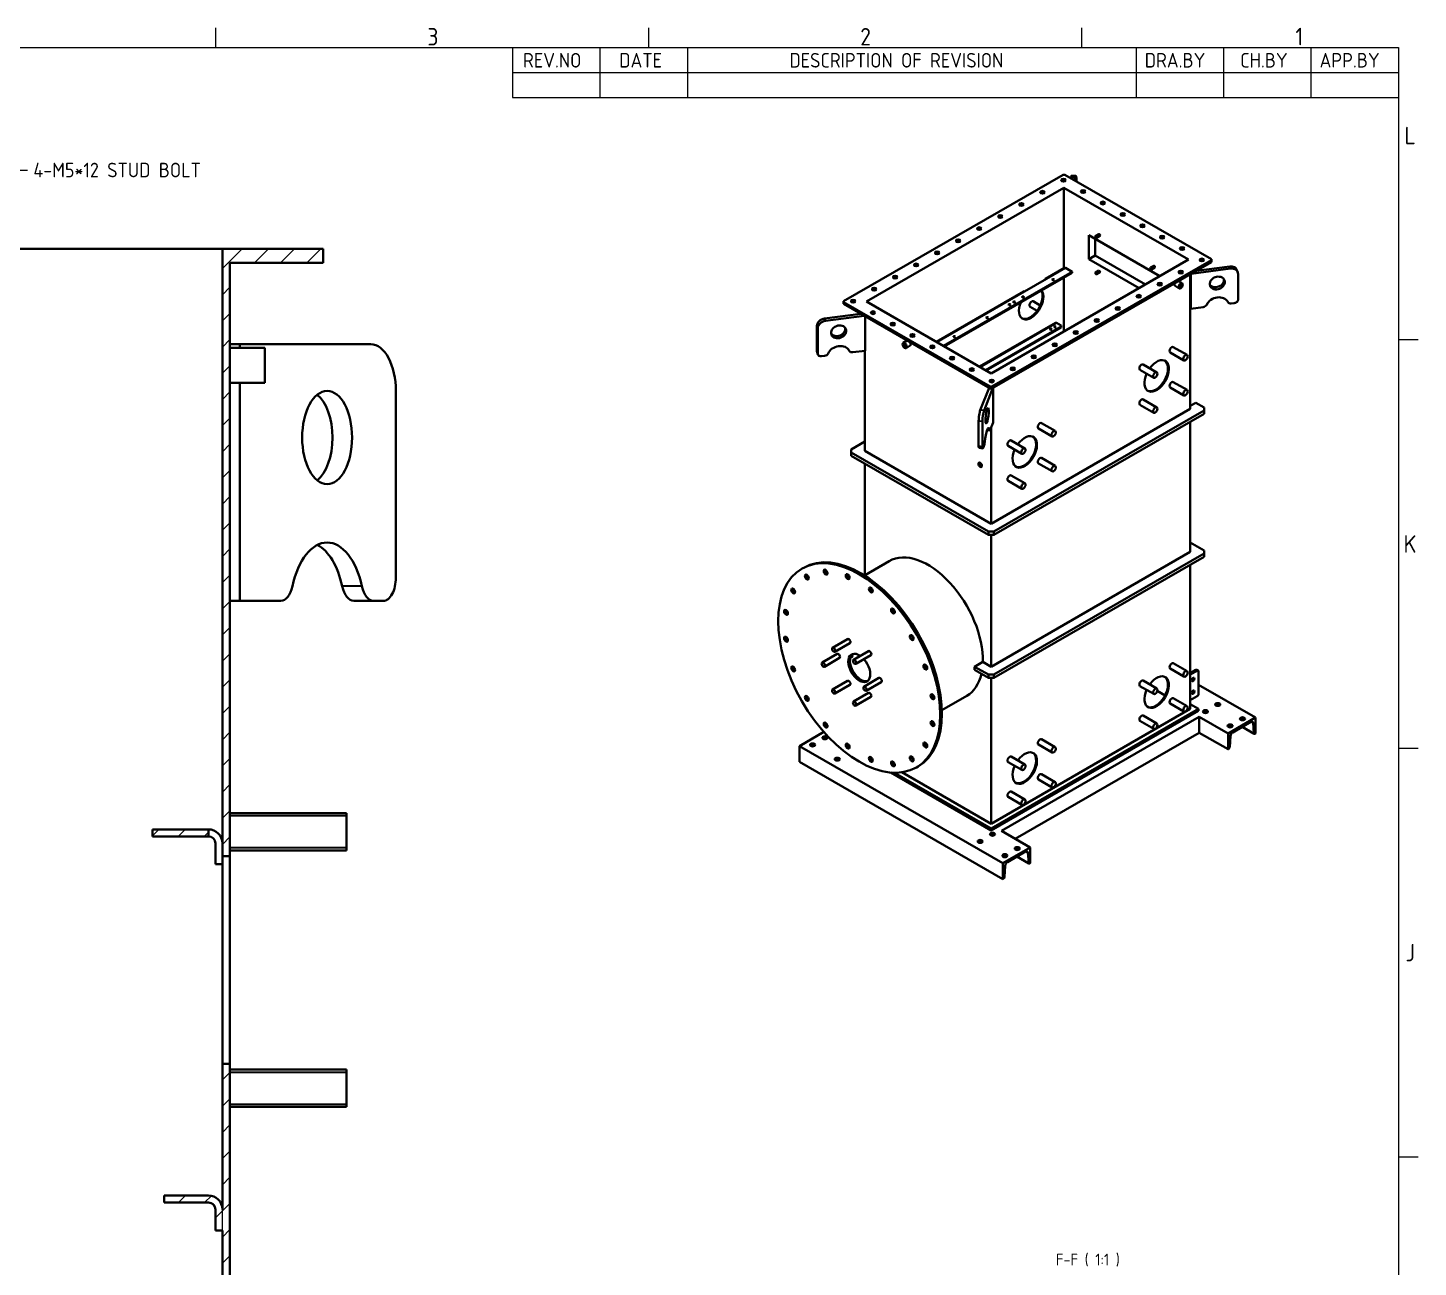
# Model space of a CAD drawing. Header units: millimetres. Extents: x 0 to 5945, y 0 to 4205.
# Drawn here: x 4669 to 5862, y 3059 to 4122 of the extents above; entities that cross this region are included whole.
import ezdxf

# ---------------------------------------------------------------- set-up
doc = ezdxf.new("R2010")
doc.units = ezdxf.units.MM
doc.header["$LTSCALE"] = 5
doc.layers.get('0').update_dxf_attribs({"color": 3, "lineweight": 25})
for name, color, linetype, lineweight in [('가시적인 것(ISO)', 3, 'Continuous', 40), ('가시적인 좁은 것(ISO)', 3, 'Continuous', 35), ('경계(ISO)', 7, 'Continuous', 25), ('기호(ISO)', 5, 'Continuous', 25), ('스케치 형상(ISO)', 3, 'Continuous', 25), ('해치(ISO)', 7, 'Continuous', 18)]:
    doc.layers.add(name, color=color, linetype=linetype, lineweight=lineweight)
doc.styles.add('ISO Proportiona M2B', font='isocp.shx')
doc.styles.add('문자 텍스트_M2B', font='isocp.shx')
doc.styles.add('치수 텍스트_PSTEK_POSCO', font='isocp.shx')
doc.styles.add('텍스트 스타일512', font='isocp.shx')
doc.dimstyles.new('치수_PSTEK_POSCO$7', dxfattribs={"dimscale": 5, "dimtxt": 2.5, "dimasz": 2.5, "dimexe": 2, "dimexo": 2.5, "dimgap": 1, "dimtad": 1, "dimrnd": 1e-08, "dimdsep": 46, "dimtxsty": '치수 텍스트_PSTEK_POSCO', "dimblk": 'Filled-1', "dimcen": 0.09, "dimdle": 10, "dimclrd": 7, "dimclre": 7, "dimclrt": 2, "dimadec": 1, "dimazin": 2, "dimtfac": 1, "dimtmove": 0, "dimatfit": 3, "dimfxl": 0, "dimtolj": 1, "dimlwd": -1, "dimlwe": -1, "dimarcsym": 0})

# ---------------------------------------------------------------- blocks, each defined once
blk = doc.blocks.new('경계 Default Border')
at = {"layer": '경계(ISO)'}
for p, q in [((966.06, 821), (966.06, 824.4)), ((1040.37, 821), (1040.37, 824.4)), ((1114.69, 821), (1114.69, 824.4)), ((1169, 770.92), (1172.4, 770.92)), ((1169, 700.83), (1172.4, 700.83)), ((1169, 630.75), (1172.4, 630.75))]:
    blk.add_line(p, q, dxfattribs=at)
at = {"layer": '경계(ISO)', "flags": 128}
blk.add_lwpolyline([(20, 20), (20, 821), (1169, 821), (1169, 20), (20, 20)], dxfattribs=at)
at = {"layer": '경계(ISO)', "color": 2, "char_height": 3, "attachment_point": 7, "style": '문자 텍스트_M2B'}
for s, insert in [('3', (1002.39, 821.37)), ('2', (1076.66, 821.37)), ('1', (1151.33, 821.4)), ('L', (1170.04, 804.43)), ('K', (1169.88, 734.36)), ('J', (1170.23, 664.26))]:
    blk.add_mtext(s, dxfattribs=dict(at, insert=insert))
blk = doc.blocks.new('리비전 내역')
at = {"layer": '기호(ISO)'}
for p, q in [((1017, 821), (1169, 821)), ((1017, 821), (1017, 816.72)), ((1032, 821), (1032, 816.72)), ((1047, 821), (1047, 816.72)), ((1124, 821), (1124, 816.72)), ((1139, 821), (1139, 816.72)), ((1154, 821), (1154, 816.72)), ((1169, 821), (1169, 816.72)), ((1017, 816.72), (1169, 816.72)), ((1017, 816.72), (1017, 812.44)), ((1032, 816.72), (1032, 812.44)), ((1047, 816.72), (1047, 812.44)), ((1124, 816.72), (1124, 812.44)), ((1139, 816.72), (1139, 812.44)), ((1154, 816.72), (1154, 812.44)), ((1169, 816.72), (1169, 812.44)), ((1017, 812.44), (1169, 812.44))]:
    blk.add_line(p, q, dxfattribs=at)
at = {"layer": '기호(ISO)', "color": 2, "char_height": 2.5, "attachment_point": 7, "style": 'ISO Proportiona M2B'}
for s, insert in [('REV.NO', (1018.79, 817.58)), ('DATE', (1035.31, 817.58)), ('DESCRIPTION OF REVISION', (1064.51, 817.58)), ('DRA.BY', (1125.48, 817.58)), ('CH.BY', (1141.86, 817.58)), ('APP.BY', (1155.48, 817.58))]:
    blk.add_mtext(s, dxfattribs=dict(at, insert=insert))
blk = doc.blocks.new('Filled-1')
at = {"color": 0}
for p, q in [((0, 0), (-1, 0.167)), ((-1, 0.167), (-1, -0.167)), ((-1, 0), (0, 0)), ((-1, -0.167), (0, 0))]:
    blk.add_line(p, q, dxfattribs=at)
at = {"color": 0, "flags": 128}
blk.add_lwpolyline([(-1, -0.167), (0, 0), (-1, 0.167), (-1, -0.167)], dxfattribs=at)
at = {"color": 0}
blk.add_solid([(-1, -0.167), (0, 0), (-1, 0.167), (-1, -0.167)], dxfattribs=at)

msp = doc.modelspace()

# ---------------------------------------------------------------- hatches: boundary and pattern name
at = {"layer": '해치(ISO)'}
h = msp.add_hatch(dxfattribs=at)
h.set_pattern_fill('ANSI31', color=256, scale=127, style=0)
h.set_pattern_definition([(45, (0, 0), (-11.22532, 11.22532), [])])
h.paths.add_polyline_path([(4824.0588, 3428.5688), (4824.0588, 3434.5688), (4776.0588, 3434.5688), (4776.0588, 3428.5688)])
edge = h.paths.add_edge_path()
edge.add_line((3928.8588, 2940.2944), (3928.8588, 3090.5688))
edge.add_line((3928.8588, 3090.5688), (3934.8588, 3090.5688))
edge.add_line((3934.8588, 3090.5688), (3934.8588, 3108.5688))
edge.add_ellipse((3940.8588, 3108.5688), major_axis=(-6, 0), ratio=1, start_angle=270, end_angle=360, ccw=False)
edge.add_line((3940.8588, 3114.5688), (3978.8588, 3114.5688))
edge.add_line((3978.8588, 3114.5688), (3978.8588, 3120.5688))
edge.add_line((3978.8588, 3120.5688), (3940.8588, 3120.5688))
edge.add_ellipse((3940.8588, 3108.5688), major_axis=(0, 12), ratio=1, start_angle=0, end_angle=90)
edge.add_line((3928.8588, 3108.5688), (3928.8588, 3233.5688))
edge.add_line((3928.8588, 3233.5688), (3922.4588, 3233.5688))
edge.add_line((3922.4588, 3233.5688), (3922.4588, 2992.5688))
edge.add_line((3922.4588, 2992.5688), (3862.4588, 2992.5688))
edge.add_line((3862.4588, 2992.5688), (3862.4588, 2972.5688))
edge.add_line((3862.4588, 2972.5688), (3922.4588, 2972.5688))
edge.add_line((3922.4588, 2972.5688), (3922.4588, 2940.2944))
edge.add_line((3922.4588, 2940.2944), (3928.8588, 2940.2944))
edge = h.paths.add_edge_path()
edge.add_line((4836.0588, 3090.5688), (4836.0588, 2940.2944))
edge.add_line((4836.0588, 2940.2944), (4842.4588, 2940.2944))
edge.add_line((4842.4588, 2940.2944), (4842.4588, 2972.5688))
edge.add_line((4842.4588, 2972.5688), (4902.4588, 2972.5688))
edge.add_line((4902.4588, 2972.5688), (4902.4588, 2992.5688))
edge.add_line((4902.4588, 2992.5688), (4842.4588, 2992.5688))
edge.add_line((4842.4588, 2992.5688), (4842.4588, 3233.5688))
edge.add_line((4842.4588, 3233.5688), (4836.0588, 3233.5688))
edge.add_line((4836.0588, 3233.5688), (4836.0588, 3108.5688))
edge.add_ellipse((4824.0588, 3108.5688), major_axis=(12, 0), ratio=1, start_angle=0, end_angle=90)
edge.add_line((4824.0588, 3120.5688), (4786.0588, 3120.5688))
edge.add_line((4786.0588, 3120.5688), (4786.0588, 3114.5688))
edge.add_line((4786.0588, 3114.5688), (4824.0588, 3114.5688))
edge.add_ellipse((4824.0588, 3108.5688), major_axis=(0, 6), ratio=1, start_angle=270, end_angle=360, ccw=False)
edge.add_line((4830.0588, 3108.5688), (4830.0588, 3090.5688))
edge.add_line((4830.0588, 3090.5688), (4836.0588, 3090.5688))
h.paths.add_polyline_path([(3940.8588, 3434.5688), (3940.8588, 3428.5688), (3988.8588, 3428.5688), (3988.8588, 3434.5688)])
h.paths.add_polyline_path([(4836.0588, 3932.5688), (4836.0588, 3411.5688), (4842.4588, 3411.5688), (4842.4588, 3920.5688), (4922.4588, 3920.5688), (4922.4588, 3932.5688)])
h.paths.add_polyline_path([(3928.8588, 3411.5688), (3928.8588, 3932.5688), (3842.4588, 3932.5688), (3842.4588, 3920.5688), (3922.4588, 3920.5688), (3922.4588, 3411.5688)])

# ---------------------------------------------------------------- linework, layer by layer
at = {"layer": '가시적인 것(ISO)'}
for p, q in [((5557.3454, 3996.0514), (5369.0192, 3887.6016)), ((5388.6768, 3887.1944), (5558.0525, 3984.7314)), ((5557.3454, 3996.0514), (5558.7596, 3996.0514)), ((5558.0525, 3915.919), (5558.0525, 3984.7314)), ((5558.0525, 3984.7314), (5664.967, 3923.1634)), ((5684.6246, 3923.5706), (5558.7596, 3996.0514)), ((5564.0643, 3994.3057), (5563.6488, 3993.2359)), ((5568.1688, 3995.0485), (5564.9158, 3995.4675)), ((5566.4403, 3991.6284), (5567.3173, 3993.8868)), ((5568.7722, 3992.183), (5568.7722, 3990.2855)), ((5579.3364, 3923.6945), (5579.3364, 3944.1332)), ((5579.3364, 3944.1332), (5640.359, 3908.9926)), ((5584.8047, 3940.9842), (5584.8047, 3926.8435)), ((5587.995, 3945.0799), (5585.1666, 3943.4512)), ((5588.8268, 3943.6356), (5585.9983, 3942.0069)), ((3928.8588, 3932.5688), (4836.0588, 3932.5688)), ((4836.0588, 3932.5688), (4836.0588, 3411.5688)), ((4922.4588, 3932.5688), (4836.0588, 3932.5688)), ((4922.4588, 3920.5688), (4922.4588, 3932.5688)), ((5579.3364, 3923.6945), (5584.8047, 3926.8435)), ((5584.8047, 3926.8435), (5628.0811, 3901.9222)), ((4842.4588, 3411.5688), (4842.4588, 3920.5688)), ((4842.4588, 3920.5688), (4922.4588, 3920.5688)), ((5454.6652, 3849.1943), (5565.1235, 3912.803)), ((5664.967, 3923.1634), (5495.5914, 3825.6264)), ((5496.2985, 3814.3064), (5684.6246, 3922.7562)), ((5496.2985, 3812.6713), (5684.6246, 3921.1211)), ((5542.2052, 3906.7932), (5558.4686, 3916.1587)), ((5559.4667, 3916.0606), (5565.1235, 3912.803)), ((5565.1235, 3912.803), (5565.1235, 3911.9855)), ((5622.6128, 3898.7732), (5579.3364, 3923.6945)), ((5587.995, 3913.7406), (5585.1666, 3912.1119)), ((5635.1355, 3917.9336), (5632.3071, 3916.3048)), ((5635.9672, 3916.4893), (5633.1388, 3914.8605)), ((5700.9956, 3915.4522), (5667.2293, 3911.1039)), ((5671.6289, 3913.6374), (5700.2681, 3917.3255)), ((5684.6246, 3923.5706), (5684.6246, 3922.7562)), ((5684.6246, 3922.7562), (5684.6246, 3921.1211)), ((5706.4826, 3914.2885), (5707.2101, 3912.4153)), ((5455.375, 3848.7855), (5565.1235, 3911.9855)), ((5524.347, 3895.8365), (5543.2032, 3906.6951)), ((5558.0525, 3861.5954), (5558.0525, 3907.9135)), ((5588.8268, 3912.2963), (5585.9983, 3910.6676)), ((5656.2122, 3904.7595), (5659.4735, 3902.8815)), ((5666.4755, 3882.0135), (5666.4755, 3910.6697)), ((5666.8392, 3910.8792), (5666.8392, 3881.0769)), ((5707.5015, 3889.0385), (5707.5015, 3910.8398)), ((5448.4241, 3852.7882), (5523.349, 3895.9346)), ((5653.4428, 3900.5846), (5656.9783, 3898.5486)), ((5369.0192, 3886.7872), (5369.0192, 3887.6016)), ((5369.0192, 3885.1521), (5369.0192, 3886.7872)), ((5369.0192, 3886.7872), (5494.8843, 3814.3064)), ((5369.0192, 3885.1521), (5494.8843, 3812.6713)), ((5495.5914, 3825.6264), (5388.6768, 3887.1944)), ((5529.0267, 3882.8082), (5535.1285, 3879.2944)), ((5531.6882, 3887.43), (5537.7991, 3883.9109)), ((5666.4755, 3795.081), (5666.4755, 3882.0135)), ((5666.4755, 3882.0135), (5666.8392, 3881.0769)), ((5666.8392, 3881.0769), (5677.5477, 3882.4559)), ((5701.6725, 3885.5627), (5704.2486, 3885.8944)), ((5346.1423, 3844.4699), (5346.1423, 3866.2712)), ((5352.6482, 3872.5593), (5383.8986, 3876.5837)), ((5386.69, 3874.9762), (5353.3757, 3870.686)), ((5387.5321, 3845.1079), (5387.5321, 3874.4913)), ((5485.5728, 3831.3958), (5550.7847, 3868.9488)), ((5490.6353, 3828.4805), (5555.554, 3865.8647)), ((5491.3451, 3828.0717), (5555.554, 3865.0471)), ((5551.7828, 3868.8508), (5555.554, 3866.679)), ((5555.554, 3866.679), (5555.554, 3865.8647)), ((5555.554, 3865.8647), (5555.554, 3865.0471)), ((5346.8697, 3864.3979), (5346.8697, 3842.5966)), ((5423.5954, 3853.7238), (5420.0976, 3851.7095)), ((4850.9026, 3850.5688), (4842.4588, 3850.5688)), ((4842.4588, 3847.5688), (4872.4588, 3847.5688)), ((4963.409, 3850.5688), (4850.9026, 3850.5688)), ((4850.9026, 3850.5688), (4850.9026, 3847.5688)), ((4872.4588, 3817.5688), (4872.4588, 3847.5688)), ((5347.0155, 3841.8089), (5346.288, 3843.6821)), ((5376.8235, 3843.7289), (5387.5321, 3845.1079)), ((5387.1683, 3759.1121), (5387.1683, 3845.0611)), ((5426.1283, 3849.4126), (5422.5927, 3847.3766)), ((5649.2348, 3843.5617), (5661.02, 3836.7751)), ((5651.8963, 3848.1835), (5663.6815, 3841.3969)), ((5350.1227, 3840.2904), (5352.6988, 3840.6221)), ((5625.9691, 3833.2529), (5637.7542, 3826.4663)), ((4842.4588, 3817.5688), (4872.4588, 3817.5688)), ((4850.9026, 3817.5688), (4850.9026, 3630.5688)), ((5495.5914, 3817.9377), (5495.5914, 3818.5412)), ((5623.3076, 3828.6312), (5635.0927, 3821.8446)), ((5651.8963, 3818.2067), (5663.6815, 3811.4201)), ((4984.8388, 3650.5688), (4984.8388, 3810.5688)), ((5493.7766, 3813.3092), (5486.3265, 3794.1247)), ((5489.5795, 3793.7058), (5497.1306, 3813.1505)), ((5496.2985, 3814.3064), (5494.8843, 3814.3064)), ((5494.8843, 3814.3064), (5494.8843, 3812.6713)), ((5494.8843, 3812.6713), (5496.2985, 3812.6713)), ((5496.2985, 3812.6713), (5496.2985, 3814.3064)), ((5497.2179, 3813.2007), (5497.2179, 3783.3984)), ((5649.2348, 3813.5849), (5661.02, 3806.7983)), ((5495.5914, 3696.6754), (5666.4755, 3795.081)), ((5497.9484, 3689.8888), (5678.2606, 3793.7237)), ((5623.3076, 3798.6544), (5635.0927, 3791.8678)), ((5625.9691, 3803.2762), (5637.7542, 3796.4896)), ((5671.1895, 3800.5103), (5666.4755, 3797.7956)), ((5678.2606, 3796.4383), (5671.1895, 3800.5103)), ((5678.2606, 3796.4383), (5678.2606, 3793.7237)), ((5678.2606, 3793.7237), (5678.2606, 3790.9985)), ((5484.8716, 3784.9279), (5484.8716, 3763.1266)), ((5488.1246, 3762.7077), (5488.1246, 3784.509)), ((5497.2179, 3783.3984), (5494.8231, 3777.2318)), ((5678.2606, 3790.9985), (5497.9484, 3687.1636)), ((5538.7593, 3783.0321), (5550.5444, 3776.2455)), ((5666.4755, 3672.4489), (5666.4755, 3784.2119)), ((5494.3974, 3776.6509), (5492.0693, 3776.9507)), ((5495.5914, 3696.6754), (5495.5914, 3779.2101)), ((5536.0978, 3778.4104), (5547.8829, 3771.6238)), ((5387.1683, 3767.256), (5375.3832, 3760.4694)), ((5375.3832, 3757.7547), (5375.3832, 3760.4694)), ((5375.3832, 3757.7547), (5493.2343, 3689.8888)), ((5375.3832, 3755.0296), (5375.3832, 3757.7547)), ((5387.1683, 3759.1121), (5495.5914, 3696.6754)), ((5485.1733, 3761.6939), (5488.4263, 3761.275)), ((5489.4281, 3763.3393), (5488.8521, 3761.8558)), ((5510.1705, 3763.4798), (5521.9556, 3756.6933)), ((5512.832, 3768.1016), (5524.6171, 3761.315)), ((5493.2343, 3687.1636), (5375.3832, 3755.0296)), ((5387.1683, 3652.6089), (5387.1683, 3748.243)), ((5536.0978, 3748.4336), (5547.8829, 3741.647)), ((5538.7593, 3753.0554), (5550.5444, 3746.2688)), ((5512.832, 3738.1249), (5524.6171, 3731.3383)), ((5510.1705, 3733.5031), (5521.9556, 3726.7165)), ((5497.9484, 3689.8888), (5493.2343, 3689.8888)), ((5493.2343, 3689.8888), (5493.2343, 3687.1636)), ((5493.2343, 3687.1636), (5497.9484, 3687.1636)), ((5495.5914, 3574.0433), (5495.5914, 3687.1636)), ((5497.9484, 3687.1636), (5497.9484, 3689.8888)), ((5678.2606, 3673.8063), (5666.4755, 3680.5929)), ((5408.111, 3664.669), (5386.8116, 3652.4034)), ((5495.5914, 3574.0433), (5666.4755, 3672.4489)), ((5497.9484, 3567.2567), (5678.2606, 3671.0916)), ((5678.2606, 3668.3665), (5497.9484, 3564.5316)), ((5678.2606, 3673.8063), (5678.2606, 3671.0916)), ((5678.2606, 3671.0916), (5678.2606, 3668.3665)), ((5333.3828, 3658.1778), (5334.797, 3658.9922)), ((5666.4755, 3537.8262), (5666.4755, 3661.5799)), ((4842.4588, 3630.5688), (4850.9026, 3630.5688)), ((4850.9026, 3630.5688), (4886.175, 3630.5688)), ((4948.7512, 3630.5688), (4965.6388, 3630.5688)), ((4965.6388, 3630.5688), (4974.1239, 3630.5688)), ((5372.4995, 3597.7912), (5359.5359, 3590.3259)), ((5374.4957, 3594.3248), (5361.532, 3586.8596)), ((5363.5428, 3585.0126), (5350.5792, 3577.5473)), ((5365.539, 3581.5462), (5352.5753, 3574.081)), ((5375.6185, 3582.1218), (5374.8193, 3582.0485)), ((5375.6067, 3583.7874), (5375.8774, 3583.0895)), ((5376.4711, 3582.574), (5375.764, 3582.1668)), ((5376.1869, 3584.5219), (5376.5845, 3583.4967)), ((5390.4129, 3587.4755), (5377.4493, 3580.0103)), ((5392.409, 3584.0092), (5379.4454, 3576.544)), ((5493.2343, 3564.5316), (5481.2981, 3571.4052)), ((5481.428, 3574.0555), (5488.4991, 3578.1275)), ((5481.428, 3574.0555), (5493.2343, 3567.2567)), ((5488.4991, 3578.1275), (5495.5914, 3574.0433)), ((5497.9484, 3567.2567), (5493.2343, 3567.2567)), ((5493.2343, 3567.2567), (5493.2343, 3564.5316)), ((5497.9484, 3564.5316), (5497.9484, 3567.2567)), ((5649.2348, 3572.4085), (5661.02, 3565.6219)), ((5651.8963, 3577.0303), (5663.6815, 3570.2437)), ((5666.4755, 3568.5942), (5671.1895, 3571.3088)), ((5666.4755, 3567.2368), (5672.3681, 3570.6301)), ((5673.1998, 3570.7119), (5672.0213, 3571.3905)), ((5673.5466, 3550.8701), (5673.5466, 3569.9462)), ((5372.4995, 3561.9183), (5359.5359, 3554.4531)), ((5374.4957, 3558.452), (5361.532, 3550.9867)), ((5399.3696, 3564.3813), (5386.406, 3556.9161)), ((5401.3657, 3560.915), (5388.4021, 3553.4497)), ((5493.2343, 3564.5316), (5497.9484, 3564.5316)), ((5495.5914, 3439.4205), (5495.5914, 3564.5316)), ((5623.3076, 3557.478), (5635.0927, 3550.6914)), ((5625.9691, 3562.0998), (5637.7542, 3555.3132)), ((5673.5466, 3558.5869), (5722.4548, 3530.4225)), ((5390.4129, 3551.6027), (5377.4493, 3544.1374)), ((5392.409, 3548.1364), (5379.4454, 3540.6711)), ((5474.6487, 3549.1245), (5453.3492, 3536.859)), ((5638.1874, 3553.2475), (5644.827, 3549.4241)), ((5651.8963, 3547.0536), (5663.6815, 3540.267)), ((5666.4755, 3545.4356), (5672.3681, 3548.8289)), ((5495.5914, 3439.4205), (5666.4755, 3537.8262)), ((5673.5466, 3537.8262), (5495.5914, 3435.3486)), ((5495.5914, 3433.7135), (5673.5466, 3536.1911)), ((5674.1358, 3531.1011), (5504.4302, 3433.3742)), ((5625.9691, 3532.1231), (5637.7542, 3525.3365)), ((5649.2348, 3542.4318), (5661.02, 3535.6452)), ((5666.4755, 3541.8981), (5673.5466, 3537.8262)), ((5673.5466, 3536.1911), (5673.5466, 3537.8262)), ((5674.1358, 3531.1011), (5674.1358, 3517.4754)), ((5698.8846, 3516.8493), (5674.1358, 3531.1011)), ((5623.3076, 3527.5013), (5635.0927, 3520.7147)), ((5722.4548, 3530.4225), (5698.8846, 3516.8493)), ((5702.8442, 3517.7669), (5718.4952, 3526.7797)), ((5710.9778, 3522.4507), (5721.3495, 3516.478)), ((5720.3736, 3525.8713), (5721.0757, 3516.9976)), ((5722.4548, 3516.7967), (5722.4548, 3530.4225)), ((5331.189, 3505.9907), (5352.149, 3518.0608)), ((5352.9268, 3511.8695), (5352.8375, 3512.9986)), ((5516.261, 3426.5613), (5674.1358, 3517.4754)), ((5536.0978, 3507.2572), (5547.8829, 3500.4706)), ((5538.7593, 3511.879), (5550.5444, 3505.0924)), ((5674.1358, 3517.4754), (5698.8846, 3503.2235)), ((5698.8846, 3516.8493), (5698.8846, 3503.2235)), ((5700.2636, 3505.0127), (5700.9657, 3514.6951)), ((5722.0149, 3516.5434), (5722.4548, 3516.7967)), ((5331.189, 3492.365), (5331.189, 3505.9907)), ((5505.6087, 3405.5491), (5331.189, 3505.9907)), ((5427.3264, 3496.0458), (5428.687, 3495.5796)), ((5512.832, 3496.9485), (5524.6171, 3490.1619)), ((5698.8846, 3503.2235), (5699.3244, 3503.4768)), ((5331.189, 3492.365), (5505.6087, 3391.9233)), ((5394.0496, 3493.8226), (5392.7215, 3494.5874)), ((5409.4229, 3483.3346), (5495.5914, 3433.7135)), ((5419.0007, 3483.5262), (5495.5914, 3439.4205)), ((5431.5258, 3487.7497), (5432.94, 3488.5641)), ((5510.1705, 3492.3267), (5521.9556, 3485.5401)), ((5495.5914, 3435.3486), (5412.5637, 3483.161)), ((5536.0978, 3477.2805), (5547.8829, 3470.4939)), ((5538.7593, 3481.9023), (5550.5444, 3475.1157)), ((5510.1705, 3462.35), (5521.9556, 3455.5634)), ((5512.832, 3466.9718), (5524.6171, 3460.1852)), ((4842.4588, 3448.5688), (4942.4588, 3448.5688)), ((4942.4588, 3416.5688), (4942.4588, 3448.5688)), ((4824.0588, 3434.5688), (4776.0588, 3434.5688)), ((4776.0588, 3434.5688), (4776.0588, 3428.5688)), ((4776.0588, 3428.5688), (4824.0588, 3428.5688)), ((4824.0588, 3428.5688), (4824.0588, 3434.5688)), ((5495.5914, 3433.7135), (5495.5914, 3435.3486)), ((5504.4302, 3433.3742), (5529.1789, 3419.1223)), ((4830.0588, 3404.5688), (4830.0588, 3422.5688)), ((4842.4588, 3416.5688), (4942.4588, 3416.5688)), ((5529.1789, 3419.1223), (5505.6087, 3405.5491)), ((5509.5683, 3406.4667), (5525.2193, 3415.4796)), ((5527.0978, 3414.5712), (5527.7998, 3405.6974)), ((5529.1789, 3405.4965), (5529.1789, 3419.1223)), ((4836.0588, 3404.5688), (4830.0588, 3404.5688)), ((4836.0588, 3411.5688), (4842.4588, 3411.5688)), ((4836.0588, 3233.5688), (4836.0588, 3411.5688)), ((4842.4588, 3411.5688), (4842.4588, 3233.5688)), ((5505.6087, 3405.5491), (5505.6087, 3391.9233)), ((5506.9878, 3393.7126), (5507.6899, 3403.3949)), ((5517.7019, 3411.1506), (5528.0737, 3405.1779)), ((5528.7391, 3405.2432), (5529.1789, 3405.4965)), ((5505.6087, 3391.9233), (5506.0486, 3392.1766)), ((4842.4588, 3233.5688), (4836.0588, 3233.5688)), ((4836.0588, 3233.5688), (4836.0588, 3108.5688)), ((4842.4588, 2992.5688), (4842.4588, 3233.5688)), ((4842.4588, 3228.5688), (4942.4588, 3228.5688)), ((4942.4588, 3196.5688), (4942.4588, 3228.5688)), ((4842.4588, 3196.5688), (4942.4588, 3196.5688)), ((4824.0588, 3120.5688), (4786.0588, 3120.5688)), ((4786.0588, 3120.5688), (4786.0588, 3114.5688)), ((4786.0588, 3114.5688), (4824.0588, 3114.5688)), ((4830.0588, 3108.5688), (4830.0588, 3090.5688)), ((4830.0588, 3090.5688), (4836.0588, 3090.5688)), ((4836.0588, 3090.5688), (4836.0588, 2940.2944))]:
    msp.add_line(p, q, dxfattribs=at)
for centre, radius in [((4824.0588, 3422.5688), 12), ((4824.0588, 3422.5688), 6), ((4824.0588, 3108.5688), 12), ((4824.0588, 3108.5688), 6)]:
    msp.add_arc(centre, radius, 0, 90, dxfattribs=at)
for centre, major_axis, ratio in [((5557.5811, 3991.3008), (2, 0), 0.575861701), ((5539.5498, 3980.9173), (2, 0), 0.575861701), ((5574.5516, 3981.5281), (2, 0), 0.575861701), ((5591.5222, 3971.7554), (2, 0), 0.575861701), ((5503.4874, 3960.1503), (2, 0), 0.575861701), ((5521.5186, 3970.5338), (2, 0), 0.575861701), ((5608.4927, 3961.9827), (2, 0), 0.575861701), ((5485.4562, 3949.7668), (2, 0), 0.575861701), ((5625.4633, 3952.21), (2, 0), 0.575861701), ((5467.4249, 3939.3834), (2, 0), 0.575861701), ((5585.5825, 3942.729), (-0.4159, 0.7222), 0.578093116), ((5642.4339, 3942.4373), (2, 0), 0.575861701), ((5449.3937, 3928.9999), (2, 0), 0.575861701), ((5659.4044, 3932.6646), (2, 0), 0.575861701), ((5431.3625, 3918.6164), (2, 0), 0.575861701), ((5632.7229, 3915.5826), (-0.4159, 0.7222), 0.578093116), ((5658.3438, 3912.5084), (2, 0), 0.575861701), ((5676.375, 3922.8919), (2, 0), 0.575861701), ((5413.3313, 3908.2329), (2, 0), 0.575861701), ((5548.8601, 3906.0707), (0.8195, 0), 0.575861701), ((5585.5825, 3911.3897), (-0.4159, 0.7222), 0.578093116), ((5640.3125, 3902.1249), (2, 0), 0.575861701), ((5658.2259, 3900.715), (1.2476, 2.1665), 0.578093116), ((5658.2259, 3900.715), (0.5528, 0.96), 0.578093116), ((5689.6101, 3903.0854), (-6.2145, -2.4133), 0.797840579), ((5395.3, 3897.8494), (2, 0), 0.575861701), ((5522.9328, 3891.1402), (0.8195, 0), 0.575861701), ((5622.2813, 3891.7415), (2, 0), 0.575861701), ((5377.2688, 3887.4659), (2, 0), 0.575861701), ((5394.2394, 3877.6932), (2, 0), 0.575861701), ((5511.4306, 3884.5979), (0.8195, 0), 0.575861701), ((5515.3903, 3886.8782), (0.8195, 0), 0.575861701), ((5604.2501, 3881.358), (2, 0), 0.575861701), ((5364.7612, 3861.2516), (-6.2145, -2.4133), 0.797840579), ((5411.21, 3867.9205), (2, 0), 0.575861701), ((5492.2915, 3873.4951), (0.8195, 0), 0.575861701), ((5550.3686, 3865.5932), (0.8195, 0), 0.575861701), ((5586.2189, 3870.9745), (2, 0), 0.575861701), ((5428.1805, 3858.1478), (2, 0), 0.575861701), ((5464.0073, 3857.2072), (0.8195, 0), 0.575861701), ((5546.833, 3863.5572), (0.8195, 0), 0.575861701), ((5568.1877, 3860.591), (2, 0), 0.575861701), ((5421.3451, 3849.5431), (-1.2476, 2.1665), 0.578093116), ((5421.3451, 3849.5431), (-0.5528, 0.96), 0.578093116), ((5445.1511, 3848.3751), (2, 0), 0.575861701), ((5550.1564, 3850.2075), (2, 0), 0.575861701), ((5662.3507, 3839.086), (1.3308, 2.3109), 0.578093116), ((5462.1216, 3838.6024), (2, 0), 0.575861701), ((5479.0922, 3828.8297), (2, 0), 0.575861701), ((5514.094, 3829.4405), (2, 0), 0.575861701), ((5532.1252, 3839.824), (2, 0), 0.575861701), ((5496.0628, 3819.057), (2, 0), 0.575861701), ((5636.4235, 3824.1555), (1.3308, 2.3109), 0.578093116), ((4925.9069, 3770.5688), (0, 40), 0.535744603), ((5662.3507, 3809.1092), (1.3308, 2.3109), 0.578093116), ((5492.1256, 3789.3616), (0.8515, 6.6121), 0.178420045), ((5636.4235, 3794.1787), (1.3308, 2.3109), 0.578093116), ((5549.2136, 3773.9347), (1.3308, 2.3109), 0.578093116), ((5523.2864, 3759.0041), (1.3308, 2.3109), 0.578093116), ((5486.1633, 3747.206), (-1.0397, 1.8054), 0.578093116), ((5549.2136, 3743.9579), (1.3308, 2.3109), 0.578093116), ((5523.2864, 3729.0274), (1.3308, 2.3109), 0.578093116), ((5382.4543, 3572.9638), (-49.0715, 85.214), 0.578093116), ((5337.4543, 3650.9059), (-1.1644, 2.022), 0.578093116), ((5353.5625, 3655.161), (-1.1644, 2.022), 0.578093116), ((5372.4988, 3651.3701), (-1.1644, 2.022), 0.578093116), ((5325.751, 3639.0213), (-1.1644, 2.022), 0.578093116), ((5392.4097, 3639.9042), (-1.1644, 2.022), 0.578093116), ((5319.5982, 3620.6705), (-1.1644, 2.022), 0.578093116), ((5411.3461, 3621.8857), (-1.1644, 2.022), 0.578093116), ((5319.5982, 3597.6499), (-1.1644, 2.022), 0.578093116), ((5427.4543, 3599.0784), (-1.1644, 2.022), 0.578093116), ((5360.534, 3588.5927), (-0.9981, 1.7332), 0.578093116), ((5378.4473, 3578.2771), (-0.9981, 1.7332), 0.578093116), ((5325.751, 3572.2128), (-1.1644, 2.022), 0.578093116), ((5351.5773, 3575.8141), (-0.9981, 1.7332), 0.578093116), ((5439.1576, 3573.7148), (-1.1644, 2.022), 0.578093116), ((5662.3507, 3567.9328), (1.3308, 2.3109), 0.578093116), ((5387.404, 3555.1829), (-0.9981, 1.7332), 0.578093116), ((5636.4235, 3553.0023), (1.3308, 2.3109), 0.578093116), ((5668.8325, 3563.1438), (0.8317, 1.4443), 0.578093116), ((5337.4543, 3546.8492), (-1.1644, 2.022), 0.578093116), ((5360.534, 3552.7199), (-0.9981, 1.7332), 0.578093116), ((5378.4473, 3542.4043), (-0.9981, 1.7332), 0.578093116), ((5445.3104, 3548.2777), (-1.1644, 2.022), 0.578093116), ((5668.8325, 3552.2432), (0.8317, 1.4443), 0.578093116), ((5662.3507, 3537.9561), (1.3308, 2.3109), 0.578093116), ((5679.4391, 3535.5124), (2.1667, 0), 0.575861701), ((5690.0457, 3541.6204), (2.1667, 0), 0.575861701), ((5353.5625, 3524.0419), (-1.1644, 2.022), 0.578093116), ((5445.3104, 3525.257), (-1.1644, 2.022), 0.578093116), ((5636.4235, 3523.0256), (1.3308, 2.3109), 0.578093116), ((5700.6523, 3523.2966), (2.1667, 0), 0.575861701), ((5711.2589, 3529.4045), (2.1667, 0), 0.575861701), ((5342.3849, 3507.0087), (2.1667, 0), 0.575861701), ((5352.9915, 3513.1167), (2.1667, 0), 0.575861701), ((5372.4988, 3506.0234), (-1.1644, 2.022), 0.578093116), ((5439.1576, 3506.9062), (-1.1644, 2.022), 0.578093116), ((5363.5981, 3494.7929), (2.1667, 0), 0.575861701), ((5392.4097, 3494.5575), (-1.1644, 2.022), 0.578093116), ((5427.4543, 3495.0216), (-1.1644, 2.022), 0.578093116), ((5549.2136, 3502.7815), (1.3308, 2.3109), 0.578093116), ((5411.3461, 3490.7665), (-1.1644, 2.022), 0.578093116), ((5523.2864, 3487.851), (1.3308, 2.3109), 0.578093116), ((5549.2136, 3472.8048), (1.3308, 2.3109), 0.578093116), ((5523.2864, 3457.8743), (1.3308, 2.3109), 0.578093116), ((5486.1633, 3424.2123), (2.1667, 0), 0.575861701), ((5496.7699, 3430.3202), (2.1667, 0), 0.575861701), ((5507.3765, 3411.9964), (2.1667, 0), 0.575861701), ((5517.9831, 3418.1043), (2.1667, 0), 0.575861701)]:
    msp.add_ellipse(centre, major_axis=major_axis, ratio=ratio, dxfattribs=at)
for centre, major_axis, ratio, start_param, end_param in [((5557.5811, 3989.6657), (-2, 0), 0.575861701, 3.930873278, 5.493904683), ((5564.0643, 3988.8554), (0.8515, 6.6121), 0.178420045, 0, 0.625191325), ((5567.3173, 3988.4365), (0.8515, 6.6121), 0.178420045, 5.337580305, 6.908376632), ((5539.5498, 3979.2822), (-2, 0), 0.575861701, 3.930873278, 5.493904683), ((5574.5516, 3979.893), (-2, 0), 0.575861701, 3.930873278, 5.493904683), ((5521.5186, 3968.8987), (-2, 0), 0.575861701, 3.930873278, 5.493904683), ((5591.5222, 3970.1203), (-2, 0), 0.575861701, 3.930873278, 5.493904683), ((5608.4927, 3960.3476), (-2, 0), 0.575861701, 3.930873278, 5.493904683), ((5485.4562, 3948.1318), (-2, 0), 0.575861701, 3.930873278, 5.493904683), ((5503.4874, 3958.5152), (-2, 0), 0.575861701, 3.930873278, 5.493904683), ((5625.4633, 3950.5749), (-2, 0), 0.575861701, 3.930873278, 5.493904683), ((5467.4249, 3937.7483), (-2, 0), 0.575861701, 3.930873278, 5.493904683), ((5588.4109, 3944.3578), (-0.4159, 0.7222), 0.578093116, 3.141592654, 6.283185307), ((5642.4339, 3940.8022), (-2, 0), 0.575861701, 3.930873278, 5.493904683), ((5449.3937, 3927.3648), (-2, 0), 0.575861701, 3.930873278, 5.493904683), ((5659.4044, 3931.0295), (-2, 0), 0.575861701, 3.930873278, 5.493904683), ((5431.3625, 3916.9813), (-2, 0), 0.575861701, 3.930873278, 5.493904683), ((5559.4667, 3914.4255), (-0.9981, 1.7332), 0.578093116, 5.499720852, 6.283185307), ((5588.4109, 3913.0185), (-0.4159, 0.7222), 0.578093116, 3.141592654, 6.283185307), ((5635.5514, 3917.2114), (-0.4159, 0.7222), 0.578093116, 3.141592654, 6.283185307), ((5676.375, 3921.2568), (-2, 0), 0.575861701, 3.930873278, 5.493904683), ((5700.2681, 3911.8752), (6.2145, 2.4133), 0.797840579, 0, 1.27034447), ((5700.9956, 3910.0019), (6.2145, 2.4133), 0.797840579, 5.98273345, 7.553529777), ((5413.3313, 3906.5978), (-2, 0), 0.575861701, 3.930873278, 5.493904683), ((5543.2032, 3905.06), (-0.9981, 1.7332), 0.578093116, 5.499720852, 7.066649762), ((5548.8601, 3905.2532), (-0.8195, 0), 0.575861701, 4.189129392, 5.235648569), ((5640.3125, 3900.4899), (-2, 0), 0.575861701, 3.930873278, 5.493904683), ((5654.6904, 3902.751), (-1.2476, -2.1665), 0.578093116, 4.90878849, 6.283185307), ((5658.3438, 3910.8733), (-2, 0), 0.575861701, 3.930873278, 5.493904683), ((5688.8827, 3904.9587), (-6.2145, -2.4133), 0.797840579, 0.190048286, 2.951544367), ((5395.3, 3896.2143), (-2, 0), 0.575861701, 3.930873278, 5.493904683), ((5529.9332, 3885.4213), (7.4023, 12.8543), 0.578093116, 1.808046409, 6.042067808), ((5529.1789, 3885.8556), (-7.4023, -12.8543), 0.578093116, 0.050771898, 2.818590523), ((5522.9328, 3890.3227), (-0.8195, 0), 0.575861701, 4.189129392, 5.235648569), ((5529.9332, 3885.4213), (7.4023, 12.8543), 0.578093116, 1.485785732, 1.493724499), ((5524.347, 3894.2014), (-0.9981, 1.7332), 0.578093116, 5.499720852, 6.283185307), ((5622.2813, 3890.1064), (-2, 0), 0.575861701, 3.930873278, 5.493904683), ((5689.6101, 3882.6467), (9.3218, 3.62), 0.797840579, 0.083944917, 2.456744022), ((5704.2486, 3888.6196), (3.1073, 1.2067), 0.797840579, 4.411937123, 5.98273345), ((5377.2688, 3885.8308), (-2, 0), 0.575861701, 3.930873278, 5.493904683), ((5394.2394, 3876.0581), (-2, 0), 0.575861701, 3.930873278, 5.493904683), ((5511.4306, 3883.7804), (-0.8195, 0), 0.575861701, 4.189129392, 5.235648569), ((5515.3903, 3886.0607), (-0.8195, 0), 0.575861701, 4.189129392, 5.235648569), ((5530.3574, 3885.1191), (1.3308, 2.3109), 0.578093116, 0, 3.141592654), ((5604.2501, 3879.7229), (-2, 0), 0.575861701, 3.930873278, 5.493904683), ((5677.5477, 3885.1811), (-3.1073, -1.2067), 0.797840579, 1.27034447, 2.456744022), ((5701.6725, 3888.2878), (-3.1073, -1.2067), 0.797840579, 0.083944917, 1.27034447), ((5352.6482, 3867.109), (-6.2145, -2.4133), 0.797840579, 4.411937123, 5.98273345), ((5353.3757, 3865.2357), (-6.2145, -2.4133), 0.797840579, 4.411937123, 5.98273345), ((5411.21, 3866.2854), (-2, 0), 0.575861701, 3.930873278, 5.493904683), ((5492.2915, 3872.6775), (-0.8195, 0), 0.575861701, 4.189129392, 5.235648569), ((5550.3686, 3864.7756), (-0.8195, 0), 0.575861701, 4.189129392, 5.235648569), ((5551.7828, 3867.2157), (-0.9981, 1.7332), 0.578093116, 5.499720852, 6.283185307), ((5586.2189, 3869.3394), (-2, 0), 0.575861701, 3.930873278, 5.493904683), ((5364.0337, 3863.1249), (-6.2145, -2.4133), 0.797840579, 0.190048286, 2.951544367), ((5428.1805, 3856.5127), (-2, 0), 0.575861701, 3.930873278, 5.493904683), ((5464.0073, 3856.3897), (-0.8195, 0), 0.575861701, 4.189129392, 5.235648569), ((5546.833, 3862.7397), (-0.8195, 0), 0.575861701, 4.189129392, 5.235648569), ((5568.1877, 3858.9559), (-2, 0), 0.575861701, 3.930873278, 5.493904683), ((4963.409, 3810.5688), (0, 40), 0.535744603, 4.71238898, 6.283185307), ((5349.3953, 3844.8888), (-3.1073, -1.2067), 0.797840579, 5.98273345, 6.283185307), ((5350.1227, 3843.0155), (-3.1073, -1.2067), 0.797840579, 5.98273345, 7.553529777), ((5352.6988, 3843.3473), (-3.1073, -1.2067), 0.797840579, 1.27034447, 2.456744022), ((5364.7612, 3840.8129), (9.3218, 3.62), 0.797840579, 0.083944917, 2.456744022), ((5376.8235, 3846.4541), (-3.1073, -1.2067), 0.797840579, 0.083944917, 1.27034447), ((5424.8807, 3851.579), (1.2476, -2.1665), 0.578093116, 0, 1.545032706), ((5445.1511, 3846.74), (-2, 0), 0.575861701, 3.930873278, 5.493904683), ((5550.1564, 3848.5724), (-2, 0), 0.575861701, 3.930873278, 5.493904683), ((5650.5656, 3845.8726), (-1.3308, -2.3109), 0.578093116, 3.141592654, 6.283185307), ((5462.1216, 3836.9673), (-2, 0), 0.575861701, 3.930873278, 5.493904683), ((5532.1252, 3838.1889), (-2, 0), 0.575861701, 3.930873278, 5.493904683), ((5624.6383, 3830.9421), (-1.3308, -2.3109), 0.578093116, 3.141592654, 6.283185307), ((5637.602, 3823.4189), (7.4023, 12.8543), 0.578093116, 1.748119489, 7.669786628), ((5636.8477, 3823.8533), (-7.4023, -12.8543), 0.578093116, 0.050771898, 3.090820756), ((5479.0922, 3827.1946), (-2, 0), 0.575861701, 3.930873278, 5.493904683), ((5496.0628, 3817.4219), (-2, 0), 0.575861701, 3.930873278, 5.493904683), ((5514.094, 3827.8054), (-2, 0), 0.575861701, 3.930873278, 5.493904683), ((5650.5656, 3815.8958), (-1.3308, -2.3109), 0.578093116, 3.141592654, 6.283185307), ((4909.0193, 3770.5688), (0, 40), 0.535744603, 3.546595895, 5.878182066), ((5486.3265, 3788.6744), (-0.8515, -6.6121), 0.178420045, 3.766783978, 5.337580305), ((5489.5795, 3788.2555), (0.8515, 6.6121), 0.178420045, 0.625191325, 2.195987651), ((5624.6383, 3800.9653), (-1.3308, -2.3109), 0.578093116, 3.141592654, 6.283185307), ((5486.1633, 3781.8155), (-1.0397, 1.8054), 0.578093116, 0.285721356, 1.288942388), ((5537.4285, 3780.7212), (-1.3308, -2.3109), 0.578093116, 3.141592654, 6.283185307), ((5492.1256, 3768.923), (1.2772, 9.9181), 0.178420045, 5.721977079, 8.094776184), ((5494.8231, 3779.957), (-0.4257, -3.306), 0.178420045, 5.721977079, 6.908376632), ((5524.4649, 3758.2676), (7.4023, 12.8543), 0.578093116, 1.748119489, 7.669786628), ((5523.7106, 3758.702), (-7.4023, -12.8543), 0.578093116, 0.050771898, 3.090820756), ((5485.5991, 3764.9999), (-0.4257, -3.306), 0.178420045, 5.337580305, 6.283185307), ((5488.8521, 3764.581), (-0.4257, -3.306), 0.178420045, 5.337580305, 6.908376632), ((5489.4281, 3766.0644), (-0.4257, -3.306), 0.178420045, 0.625191325, 1.811590877), ((5511.5013, 3765.7907), (-1.3308, -2.3109), 0.578093116, 3.141592654, 6.283185307), ((5486.9175, 3747.6403), (-1.0397, 1.8054), 0.578093116, 0.369705258, 2.771887395), ((5537.4285, 3750.7445), (-1.3308, -2.3109), 0.578093116, 3.141592654, 6.283185307), ((5511.5013, 3735.814), (-1.3308, -2.3109), 0.578093116, 3.141592654, 6.283185307), ((4925.9069, 3620.5688), (0, 60), 0.535744603, 5.096785755, 7.469584859), ((4909.0193, 3620.5688), (0, 60), 0.535744603, 5.096785755, 6.01738541), ((5383.8685, 3573.7782), (-49.0715, 85.214), 0.578093116, 3.141592654, 6.283185307), ((5441.3798, 3606.8967), (-33.2688, 57.7722), 0.578093116, 3.898920024, 6.283185307), ((4974.1239, 3650.5688), (0, -20), 0.535744603, 0, 1.570796327), ((5338.8685, 3651.7203), (1.1644, -2.022), 0.578093116, 3.79126171, 5.633516251), ((5354.9767, 3655.9754), (1.1644, -2.022), 0.578093116, 3.79126171, 5.633516251), ((5373.9131, 3652.1845), (1.1644, -2.022), 0.578093116, 3.79126171, 5.633516251), ((4886.175, 3650.5688), (0, -20), 0.535744603, 0, 1.186399552), ((4948.7512, 3650.5688), (0, -20), 0.535744603, 5.096785755, 6.283185307), ((4965.6388, 3650.5688), (0, -20), 0.535744603, 5.096785755, 6.283185307), ((5327.1652, 3639.8357), (1.1644, -2.022), 0.578093116, 3.79126171, 5.633516251), ((5393.8239, 3640.7186), (1.1644, -2.022), 0.578093116, 3.79126171, 5.633516251), ((5321.0124, 3621.4849), (1.1644, -2.022), 0.578093116, 3.79126171, 5.633516251), ((5412.7603, 3622.7001), (1.1644, -2.022), 0.578093116, 3.79126171, 5.633516251), ((5321.0124, 3598.4642), (1.1644, -2.022), 0.578093116, 3.79126171, 5.633516251), ((5373.4976, 3596.058), (-0.9981, 1.7332), 0.578093116, 3.141592675, 6.283185307), ((5428.8685, 3599.8928), (1.1644, -2.022), 0.578093116, 3.79126171, 5.633516251), ((5364.5409, 3583.2794), (-0.9981, 1.7332), 0.578093116, 3.141592675, 6.283185307), ((5382.4543, 3572.9638), (6.6538, -11.5544), 0.578093116, 2.272217645, 8.206544452), ((5383.8685, 3573.7782), (-6.6538, 11.5544), 0.578093116, 0.106060239, 3.035532414), ((5375.265, 3583.0334), (0.499, -0.8666), 0.578093116, 6.023319628, 7.594115955), ((5375.9721, 3583.4406), (0.499, -0.8666), 0.578093116, 0, 1.310930647), ((5391.411, 3585.7424), (-0.9981, 1.7332), 0.578093116, 3.141592675, 6.283185307), ((5327.1652, 3573.0271), (1.1644, -2.022), 0.578093116, 3.79126171, 5.633516251), ((5440.5718, 3574.5292), (1.1644, -2.022), 0.578093116, 3.79126171, 5.633516251), ((5441.3798, 3606.8967), (33.2688, -57.7722), 0.578093116, 0, 0.555849091), ((5434.3088, 3602.8248), (-33.2688, 57.7722), 0.578093116, 3.848838945, 3.898920024), ((5637.602, 3552.2658), (7.4023, 12.8543), 0.578093116, 1.748119489, 7.669786628), ((5650.5656, 3574.7194), (-1.3308, -2.3109), 0.578093116, 3.141592654, 6.283185307), ((5671.1895, 3569.9462), (0.8317, 1.4443), 0.578093116, 0, 0.783464455), ((5672.3681, 3569.2676), (0.8317, 1.4443), 0.578093116, 5.495853435, 7.066649762), ((5373.4976, 3560.1852), (-0.9981, 1.7332), 0.578093116, 3.141592654, 6.283185307), ((5400.3676, 3562.6481), (-0.9981, 1.7332), 0.578093116, 3.141592654, 6.283185307), ((5624.6383, 3559.7889), (-1.3308, -2.3109), 0.578093116, 3.141592654, 6.283185307), ((5636.8477, 3552.7002), (-7.4023, -12.8543), 0.578093116, 0.050771898, 3.090820756), ((5667.654, 3563.8225), (0.8317, 1.4443), 0.578093116, 3.925064558, 5.499713403), ((5338.8685, 3547.6636), (1.1644, -2.022), 0.578093116, 3.79126171, 5.633516251), ((5391.411, 3549.8695), (-0.9981, 1.7332), 0.578093116, 3.141592675, 6.283185307), ((5446.7246, 3549.0921), (1.1644, -2.022), 0.578093116, 3.79126171, 5.633516251), ((5650.5656, 3544.7427), (-1.3308, -2.3109), 0.578093116, 3.141592668, 6.283185307), ((5667.654, 3552.9219), (0.8317, 1.4443), 0.578093116, 3.925064558, 5.499713403), ((5672.3681, 3550.1915), (-0.8317, -1.4443), 0.578093116, 0.783464455, 2.354260782), ((5624.6383, 3529.8122), (-1.3308, -2.3109), 0.578093116, 3.141592668, 6.283185307), ((5679.4391, 3534.1498), (-2.1667, 0), 0.575861701, 3.719217862, 5.705560099), ((5690.0457, 3540.2578), (-2.1667, 0), 0.575861701, 3.719217862, 5.705560099), ((5354.9767, 3524.8562), (1.1644, -2.022), 0.578093116, 3.79126171, 5.633516251), ((5446.7246, 3526.0714), (1.1644, -2.022), 0.578093116, 3.79126171, 5.633516251), ((5700.6523, 3521.934), (-2.1667, 0), 0.575861701, 3.719217862, 5.705560099), ((5711.2589, 3528.0419), (-2.1667, 0), 0.575861701, 3.719217862, 5.705560099), ((5718.4952, 3524.5996), (1.3308, 2.3109), 0.578093116, 5.583119898, 7.066649762), ((5352.9915, 3511.7541), (-2.1667, 0), 0.575861701, 3.719217862, 5.705560099), ((5373.9131, 3506.8377), (1.1644, -2.022), 0.578093116, 3.79126171, 5.633516251), ((5440.5718, 3507.7206), (1.1644, -2.022), 0.578093116, 3.79126171, 5.633516251), ((5537.4285, 3509.5681), (-1.3308, -2.3109), 0.578093116, 3.141592654, 6.283185307), ((5702.8442, 3515.5868), (1.3308, 2.3109), 0.578093116, 0.783464455, 2.266994319), ((5722.0149, 3517.6335), (-0.6654, -1.1554), 0.578093116, 5.583119898, 7.066649762), ((5342.3849, 3505.6461), (-2.1667, 0), 0.575861701, 3.719217862, 5.705560099), ((5393.8239, 3495.3718), (1.1644, -2.022), 0.578093116, 3.79126171, 5.633516251), ((5428.8685, 3495.836), (1.1644, -2.022), 0.578093116, 3.79126171, 5.633516251), ((5511.5013, 3494.6376), (-1.3308, -2.3109), 0.578093116, 3.141592654, 6.283185307), ((5524.4649, 3487.1145), (7.4023, 12.8543), 0.578093116, 1.748119489, 7.669786628), ((5523.7106, 3487.5488), (-7.4023, -12.8543), 0.578093116, 0.050771898, 3.090820756), ((5699.3244, 3504.5669), (0.6654, 1.1554), 0.578093116, 3.925057109, 5.408586973), ((5363.5981, 3493.4303), (-2.1667, 0), 0.575861701, 3.719217862, 5.705560099), ((5412.7603, 3491.5809), (1.1644, -2.022), 0.578093116, 3.79126171, 5.633516251), ((5537.4285, 3479.5914), (-1.3308, -2.3109), 0.578093116, 3.141592668, 6.283185307), ((5511.5013, 3464.6609), (-1.3308, -2.3109), 0.578093116, 3.141592668, 6.283185307), ((5486.1633, 3422.8497), (-2.1667, 0), 0.575861701, 3.719217862, 5.705560099), ((5496.7699, 3428.9576), (-2.1667, 0), 0.575861701, 3.719217862, 5.705560099), ((5507.3765, 3410.6338), (-2.1667, 0), 0.575861701, 3.719217862, 5.705560099), ((5517.9831, 3416.7418), (-2.1667, 0), 0.575861701, 3.719217862, 5.705560099), ((5525.2193, 3413.2994), (1.3308, 2.3109), 0.578093116, 5.583119898, 7.066649762), ((5509.5683, 3404.2866), (1.3308, 2.3109), 0.578093116, 0.783464455, 2.266994319), ((5528.7391, 3406.3333), (-0.6654, -1.1554), 0.578093116, 5.583119898, 7.066649762), ((5506.0486, 3393.2667), (0.6654, 1.1554), 0.578093116, 3.925057109, 5.408586973)]:
    msp.add_ellipse(centre, major_axis=major_axis, ratio=ratio, start_param=start_param, end_param=end_param, dxfattribs=at)
at = {"layer": '가시적인 좁은 것(ISO)'}
for p, q in [((5564.0643, 3994.3057), (5567.3173, 3993.8868)), ((5543.2032, 3906.6951), (5559.4667, 3916.0606)), ((5700.2681, 3917.3255), (5700.9956, 3915.4522)), ((5449.0083, 3852.4518), (5524.347, 3895.8365)), ((5346.1423, 3866.2712), (5346.8697, 3864.3979)), ((5353.3757, 3870.686), (5352.6482, 3872.5593)), ((5486.157, 3831.0594), (5551.7828, 3868.8508)), ((5346.8697, 3842.5966), (5346.1423, 3844.4699)), ((5489.5795, 3793.7058), (5486.3265, 3794.1247)), ((5484.8716, 3784.9279), (5488.1246, 3784.509)), ((5494.1487, 3777.1985), (5492.2652, 3777.441)), ((5488.1246, 3762.7077), (5484.8716, 3763.1266)), ((4955.7058, 3643.0688), (4938.8182, 3643.0688)), ((5376.5845, 3583.4967), (5375.8774, 3583.0895)), ((5671.1895, 3571.3088), (5672.3681, 3570.6301)), ((5711.292, 3522.6317), (5721.0757, 3516.9976)), ((5718.6523, 3526.8626), (5720.3736, 3525.8713)), ((4942.4588, 3446.1578), (4842.4588, 3446.1578)), ((4842.4588, 3418.9798), (4942.4588, 3418.9798)), ((5525.3764, 3415.5624), (5527.0978, 3414.5712)), ((5518.0161, 3411.3315), (5527.7998, 3405.6974)), ((4942.4588, 3226.1578), (4842.4588, 3226.1578)), ((4842.4588, 3198.9798), (4942.4588, 3198.9798))]:
    msp.add_line(p, q, dxfattribs=at)
at = {"layer": '스케치 형상(ISO)'}
msp.add_line((4836.0588, 3090.5688), (4836.0588, 3108.5688), dxfattribs=at)

# ---------------------------------------------------------------- block references
at = {"xscale": 5, "yscale": 5, "zscale": 5}
msp.add_blockref('경계 Default Border', (0, 0), dxfattribs=at)
at = {"layer": '기호(ISO)', "xscale": 5, "yscale": 5, "zscale": 5}
msp.add_blockref('리비전 내역', (0, 0), dxfattribs=at)

# ---------------------------------------------------------------- texts
at = {"layer": '기호(ISO)', "color": 2, "insert": (4673.9081, 4000.0309), "char_height": 12.5, "width": 168.116808, "attachment_point": 4, "style": '치수 텍스트_PSTEK_POSCO'}
msp.add_mtext('{\\fISOCP|b0|i0;\\H12.5000;4-M5*12 STUD BOLT}', dxfattribs=at)
at = {"layer": '기호(ISO)', "color": 7, "insert": (5551.1664, 3059.6147), "char_height": 10, "attachment_point": 7, "style": '텍스트 스타일512'}
msp.add_mtext('F-F ( 1:1 )', dxfattribs=at)

# ---------------------------------------------------------------- leaders
at = {"layer": '기호(ISO)', "color": 7, "annotation_type": 0, "has_hookline": 1, "hookline_direction": 0, "text_width": 164.0919}
msp.add_leader([(4587.9549, 3769.3398), (4656.4081, 4000.0309), (4668.9081, 4000.0309)], dimstyle='치수_PSTEK_POSCO$7', override={"dimtad": 0}, dxfattribs=at)

doc.saveas('drawing.dxf')
